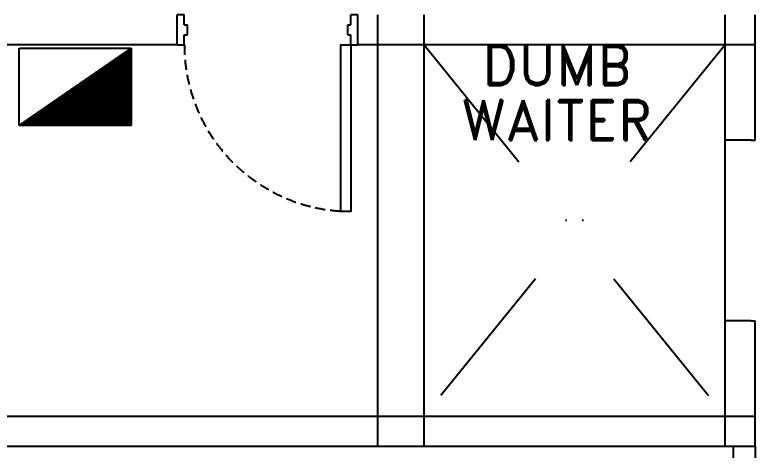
# Model space of a CAD drawing. Header units: inches. Extents: x -86408137 to 595769, y 1041006 to 3160331.
# Drawn here: x 396683 to 400373, y 1072474 to 1074644 of the extents above; entities that cross this region are included whole.
import ezdxf
from ezdxf.enums import TextEntityAlignment as Align

# ---------------------------------------------------------------- set-up
doc = ezdxf.new("R2010")
doc.units = ezdxf.units.IN
doc.header["$MEASUREMENT"] = 0
for name, pattern in [('CENTER2', [1.125, 0.75, -0.125, 0.125, -0.125]), ('DASHDOT', [1, 0.5, -0.25, 0, -0.25]), ('DASHED', [0.75, 0.5, -0.25]), ('HIDDEN', [0.375, 0.25, -0.125])]:
    doc.linetypes.add(name, pattern=pattern)
for name, color, linetype in [('DOOR', 2, 'Continuous'), ('ELECT', 6, 'Continuous'), ('GRID', 8, 'CENTER2'), ('LW', 2, 'Continuous'), ('partition', 8, 'Continuous'), ('WALL', 1, 'Continuous')]:
    doc.layers.add(name, color=color, linetype=linetype)
doc.layers.add('t3', color=8, linetype='Continuous', lineweight=25)
doc.styles.add('VERDANA1000', font='romand.shx', dxfattribs={"height": 1000})

# ---------------------------------------------------------------- blocks, each defined once
blk = doc.blocks.new('Dp900')
at = {"layer": 'DOOR', "color": 4}
for p, q in [((35, 150), (0, 150)), ((35, 150), (35, 100)), ((900, 150), (865, 150)), ((865, 150), (865, 100)), ((50, 100), (35, 100)), ((50, 100), (50, 50)), ((850, 100), (850, 50)), ((865, 100), (850, 100)), ((50, 50), (35, 50)), ((35, 50), (35, 0)), ((865, 50), (850, 50)), ((865, 50), (865, 0)), ((0, 0), (35, 0)), ((865, 0), (900, 0))]:
    blk.add_line(p, q, dxfattribs=at)
at = {"layer": 'DOOR', "color": 1}
for p, q in [((0, 150), (0, 0)), ((0, 150), (0, 0)), ((900, 150), (900, 0)), ((900, 150), (900, 0))]:
    blk.add_line(p, q, dxfattribs=at)
at = {"layer": 'DOOR'}
blk.add_lwpolyline([(35, 150), (35, 980), (85, 980), (85, 150)], close=True, dxfattribs=at)
at = {"layer": 'DOOR', "color": 9, "linetype": 'DASHED', "ltscale": 100}
blk.add_arc((35, 150), 830, 360, 86.5464, dxfattribs=at)
blk = doc.blocks.new('DB G')
at = {"layer": 'ELECT', "linetype": 'HIDDEN'}
h = blk.add_hatch(dxfattribs=at)
h.set_pattern_fill('ANSI31', color=3)
h.paths.add_polyline_path([(13841.4, 40815.3), (13841.4, 41200.3), (13282.8, 40815.3)])
at = {"layer": 'ELECT', "color": 7, "linetype": 'HIDDEN'}
blk.add_line((13841.4, 41200.3), (13282.8, 40815.3), dxfattribs=at)
blk.add_lwpolyline([(13282.8, 41200.3), (13841.4, 41200.3), (13841.4, 40815.3), (13282.8, 40815.3)], close=True, dxfattribs=at)

msp = doc.modelspace()

# ---------------------------------------------------------------- linework, layer by layer
at = {"layer": 'GRID', "linetype": 'DASHDOT', "ltscale": 1500}
for p, q in [((400222.7, 1074494.1), (398722.7, 1072644.1)), ((398722.7, 1074494.1), (400222.7, 1072644.1))]:
    msp.add_line(p, q, dxfattribs=at)
at = {"layer": 'LW'}
msp.add_line((400222.7, 1073119.1), (400222.7, 1074019.1), dxfattribs=at)
at = {"layer": 'partition'}
for p, q in [((400262.7, 1072494.1), (400262.7, 1071684.1)), ((400372.7, 1072494.1), (400372.7, 1071684.1))]:
    msp.add_line(p, q, dxfattribs=at)
at = {"layer": 'WALL'}
for p, q in [((397492.7, 1074494.1), (397492.7, 1074644.1)), ((397492.7, 1074494.1), (397492.7, 1074644.1)), ((397492.7, 1074494.1), (397492.7, 1074644.1)), ((398392.7, 1074494.1), (398392.7, 1074644.1)), ((398392.7, 1074494.1), (398392.7, 1074644.1)), ((398492.7, 1072494.1), (398492.7, 1074644.1)), ((398722.7, 1072494.1), (398722.7, 1074644.1)), ((400222.7, 1074019.1), (400222.7, 1074644.1)), ((400372.7, 1074019.1), (400372.7, 1074644.1)), ((397492.7, 1074494.1), (392722.7, 1074494.1)), ((397492.7, 1074494.1), (392722.7, 1074494.1)), ((397492.7, 1074494.1), (392722.7, 1074494.1)), ((400372.7, 1074494.1), (398392.7, 1074494.1)), ((400242.7, 1074019.1), (400222.7, 1074019.1)), ((400352.7, 1074019.1), (400242.7, 1074019.1)), ((400352.7, 1074019.1), (400372.7, 1074019.1)), ((400222.7, 1072494.1), (400222.7, 1073119.1)), ((400242.7, 1073119.1), (400222.7, 1073119.1)), ((400352.7, 1073119.1), (400242.7, 1073119.1)), ((400352.7, 1073119.1), (400372.7, 1073119.1)), ((400372.7, 1072494.1), (400372.7, 1073119.1)), ((392947.7, 1072644.1), (400372.7, 1072644.1)), ((396372.7, 1072494.1), (400372.7, 1072494.1))]:
    msp.add_line(p, q, dxfattribs=at)

# ---------------------------------------------------------------- block references
at = {"color": 7, "linetype": 'HIDDEN'}
msp.add_blockref('DB G', (383421.6, 1033277.2), dxfattribs=at)
at = {"layer": 'DOOR', "rotation": 180}
msp.add_blockref('Dp900', (398392.7, 1074644.1), dxfattribs=at)

# ---------------------------------------------------------------- texts
at = {"layer": 't3', "style": 'VERDANA1000'}
for s, p in [('DUMB', (399011.6, 1074493.5)), ('WAITER', (398907.8, 1074218.7))]:
    msp.add_text(s, height=200, dxfattribs=at).set_placement(p, align=Align.TOP_LEFT)

doc.saveas('drawing.dxf')
